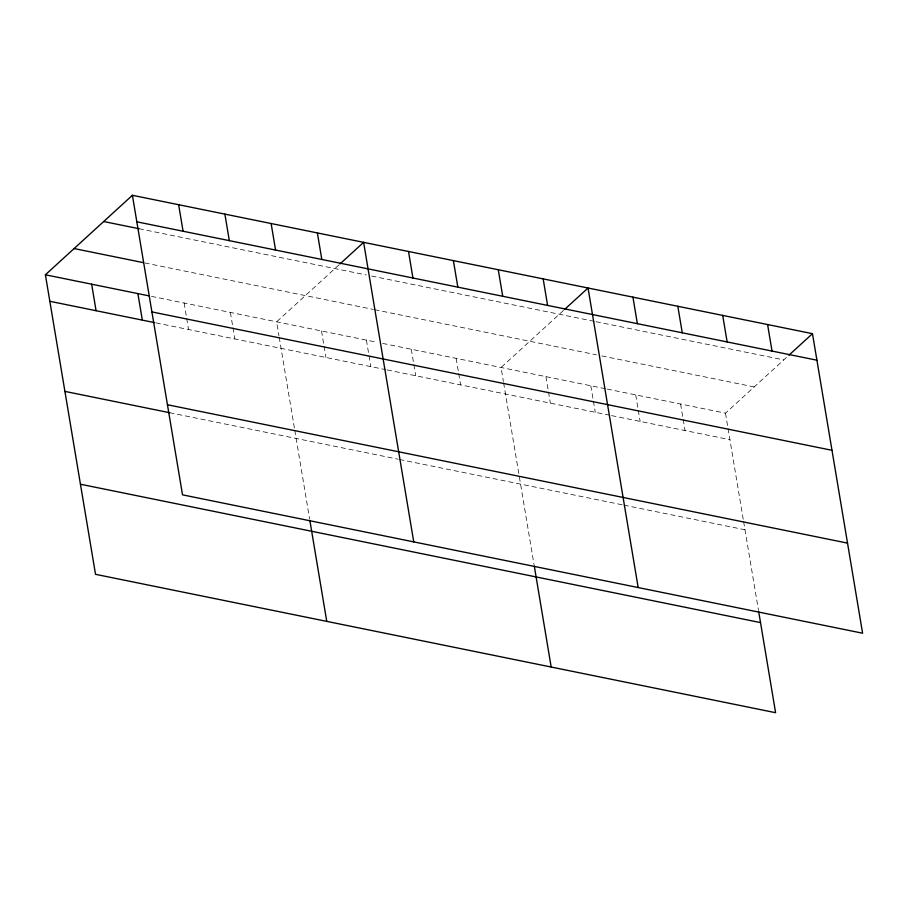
<?xml version="1.0" encoding="UTF-8"?>
<svg xmlns="http://www.w3.org/2000/svg" width="908" height="908" viewBox="0 0 908 908"><rect width="100%" height="100%" fill="white"/><g stroke="black" fill="none" stroke-linecap="round" stroke-linejoin="round"><path stroke-width="0.68" stroke-dasharray="4.54 3.41" d="M339.013 264.83L276.622 321.829L278.96 335.79M563.437 310.491L501.057 367.49L503.384 381.451M607.146 389.078L725.481 413.163L787.872 356.163M139.049 228.725L366.196 274.942M371.633 276.055L594.706 321.432M596.068 321.716L783.763 359.909M144.837 262.945L373.347 309.435M374.698 309.719L596.408 354.824M601.845 355.936L754.185 386.933M151.488 296.371L377.274 342.305M382.722 343.417L605.784 388.806M155.926 322.885L385.798 369.658M387.16 369.942L610.221 415.319M611.583 415.603L729.918 439.676M169.648 412.709L398.158 459.198M399.509 459.482L622.582 504.871M623.944 505.143L744.991 529.773M725.481 413.163L727.819 427.112M728.046 428.508L743.391 520.216M743.618 521.589L758.475 610.312M680.591 404.026L682.93 417.986M683.156 419.382L685.029 430.551M635.702 394.889L638.04 408.85M638.279 410.246L640.151 421.414M590.824 385.764L593.162 399.713M593.389 401.109L595.262 412.277M545.935 376.627L548.273 390.588M548.511 391.984L550.373 403.152M503.622 382.847L534.04 564.651M456.168 358.365L458.506 372.314M458.733 373.71L460.606 384.879M411.279 349.228L413.617 363.189M413.855 364.585L415.716 375.753M366.401 340.091L370.839 366.616M321.511 330.966L323.85 344.915M324.077 346.311L325.949 357.48M279.199 337.186L294.544 428.894M294.771 430.256L309.617 518.99M230.382 312.42L232.72 326.381M232.947 327.777L234.82 338.945M184.131 303.011L186.469 316.971M186.708 318.368L188.569 329.536"/><path stroke-width="1.36" d="M758.702 611.686L775.602 712.701L95.522 574.321L45.4 274.784L132.398 195.299L812.478 333.679L862.6 633.216L182.519 494.837L132.398 195.299M340.046 263.899L363.62 242.345L413.753 541.894M564.47 309.56L588.043 288.018L638.176 587.555M788.893 355.221L812.478 333.679M136.836 221.824L816.916 360.204M103.682 221.529L139.049 228.725M74.104 248.554L143.475 262.662M45.4 274.784L148.776 295.815M151.908 311.921L831.989 450.3M49.838 301.297L154.576 322.612M167.447 404.741L847.527 543.12M64.911 391.393L169.648 412.709M80.449 484.225L760.529 622.604M767.589 324.542L772.027 351.067M722.7 315.416L727.138 341.93M677.822 306.28L682.26 332.805M632.933 297.143L637.371 323.668M543.166 278.881L547.603 305.406M498.276 269.744L502.714 296.269M534.279 566.013L551.179 667.04M453.387 260.619L457.836 287.132M408.509 251.482L412.947 278.007M317.38 232.936L321.818 259.461M271.129 223.527L275.567 250.052M309.844 520.352L326.755 621.367M224.889 214.118L229.327 240.643M178.638 204.709L183.076 231.234M137.891 293.602L142.329 320.115M91.64 284.193L96.089 310.706"/></g></svg>
